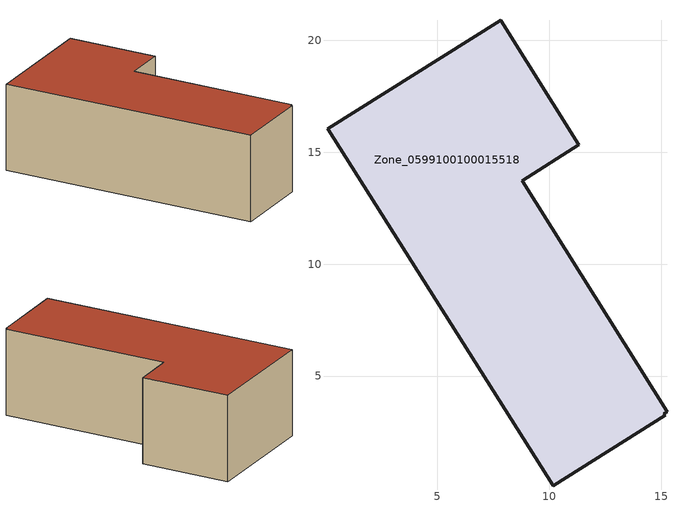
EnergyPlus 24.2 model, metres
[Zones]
Zone_0599100100015518
 floor ground (C_G): 15.17,3.24 10.17,0.09 0.09,16.04 7.83,20.9 11.31,15.34 8.78,13.73 15.26,3.41 15.12,3.32 z0
 wall outside (C_F): 11.31,15.34 7.83,20.9 0.09,16.04 10.17,0.09 15.17,3.24 15.12,3.32 15.26,3.41 8.78,13.73 11.31,15.34 z0:6.34
 roof outside (C_R): 10.17,0.09 15.17,3.24 15.12,3.32 15.26,3.41 8.78,13.73 11.31,15.34 7.83,20.9 0.09,16.04 z6.34
[BUILDING]
Pand.0599100100015518: North Axis=0; Terrain=City; Loads Convergence Tolerance Value=0.04; Temperature Convergence Tolerance Value=0.4; Solar Distribution=FullExterior; Maximum Number of Warmup Days=25; Minimum Number of Warmup Days=1
[Site:Location]
Rotterdam.The.Hague.AP_ZH_NLD Design_Conditions: Latitude=51.96; Longitude=4.45; Time Zone=1; Elevation=-4.5
[SITE:GROUNDTEMPERATURE:BUILDINGSURFACE]
18, 18, 18, 18, 18, 18, 18, 18, 18, 18, 18, 18
[MATERIAL] Thermal Absorptance=0.9; Solar Absorptance=0.7; Visible Absorptance=0.7
Name | Roughness | Thickness | Conductivity | Density | Specific Heat
G.D.2015-2018 | MediumSmooth | 0.15 | 0.0428571 | 540 | 1210
F.D.2015-2018 | Rough | 0.3 | 0.0666667 | 1920 | 840
R.D.2015-2018 | MediumRough | 0.2 | 0.0333333 | 1500 | 1000
[CONSTRUCTION]
C_G: G.D.2015-2018
C_F: F.D.2015-2018
C_R: R.D.2015-2018
[ZONE]
Zone_0599100100015518: Type=1; Multiplier=1; Ceiling Height=Autocalculate; Volume=Autocalculate; Floor Area=autocalculate; Part of Total Floor Area=Yes
[ZONEINFILTRATION:DESIGNFLOWRATE]
Infil_Zone_0599100100015518: Zone or ZoneList or Space or SpaceList=Zone_0599100100015518; Schedule=AlwaysOn; Design Flow Rate Calculation Method=Flow/Area; Flow Rate per Floor Area=0.0021; Constant Term Coefficient=1; Temperature Term Coefficient=0; Velocity Term Coefficient=0; Velocity Squared Term Coefficient=0
[HVACTEMPLATE:ZONE:IDEALLOADSAIRSYSTEM]
Zone_0599100100015518: Maximum Heating Supply Air Temperature=50; Minimum Cooling Supply Air Temperature=13; Maximum Heating Supply Air Humidity Ratio=0.0156; Minimum Cooling Supply Air Humidity Ratio=0.0077; Heating Limit=NoLimit; Cooling Limit=NoLimit; Dehumidification Control Type=ConstantSensibleHeatRatio; Cooling Sensible Heat Ratio=0.7; Dehumidification Setpoint=60; Humidification Control Type=None; Humidification Setpoint=30; Outdoor Air Method=None; Outdoor Air Flow Rate per Person=0.00944; Outdoor Air Flow Rate per Zone Floor Area=0; Outdoor Air Flow Rate per Zone=0; Demand Controlled Ventilation Type=None; Outdoor Air Economizer Type=NoEconomizer; Heat Recovery Type=None; Sensible Heat Recovery Effectiveness=0.7; Latent Heat Recovery Effectiveness=0.65
[ZONECONTROL:THERMOSTAT]
ThermostatControl_Zone_0599100100015518: Zone or ZoneList=Zone_0599100100015518; Control Type Schedule=DualSetpointControlType; Control 1=Thermostat_Zone_0599100100015518; Temperature Difference Between Cutout And Setpoint=0
[THERMOSTATSETPOINT:DUALSETPOINT]
Thermostat_Zone_0599100100015518: Heating Setpoint Temperature Schedule=HeatingSetpoint_Zone_0599100100015518; Cooling Setpoint Temperature Schedule=CoolingSetpoint_Zone_0599100100015518
[SCHEDULE:COMPACT]
HeatingSetpoint_Zone_0599100100015518: Through: 12/31, For: AllDays, Until: 24:00, 21
CoolingSetpoint_Zone_0599100100015518: Through: 12/31, For: AllDays, Until: 24:00, 24
DualSetpointControlType: Through: 12/31, For: AllDays, Until: 24:00, 4
AlwaysOn: Through: 12/31, For: AllDays, Until: 24:00, 1
